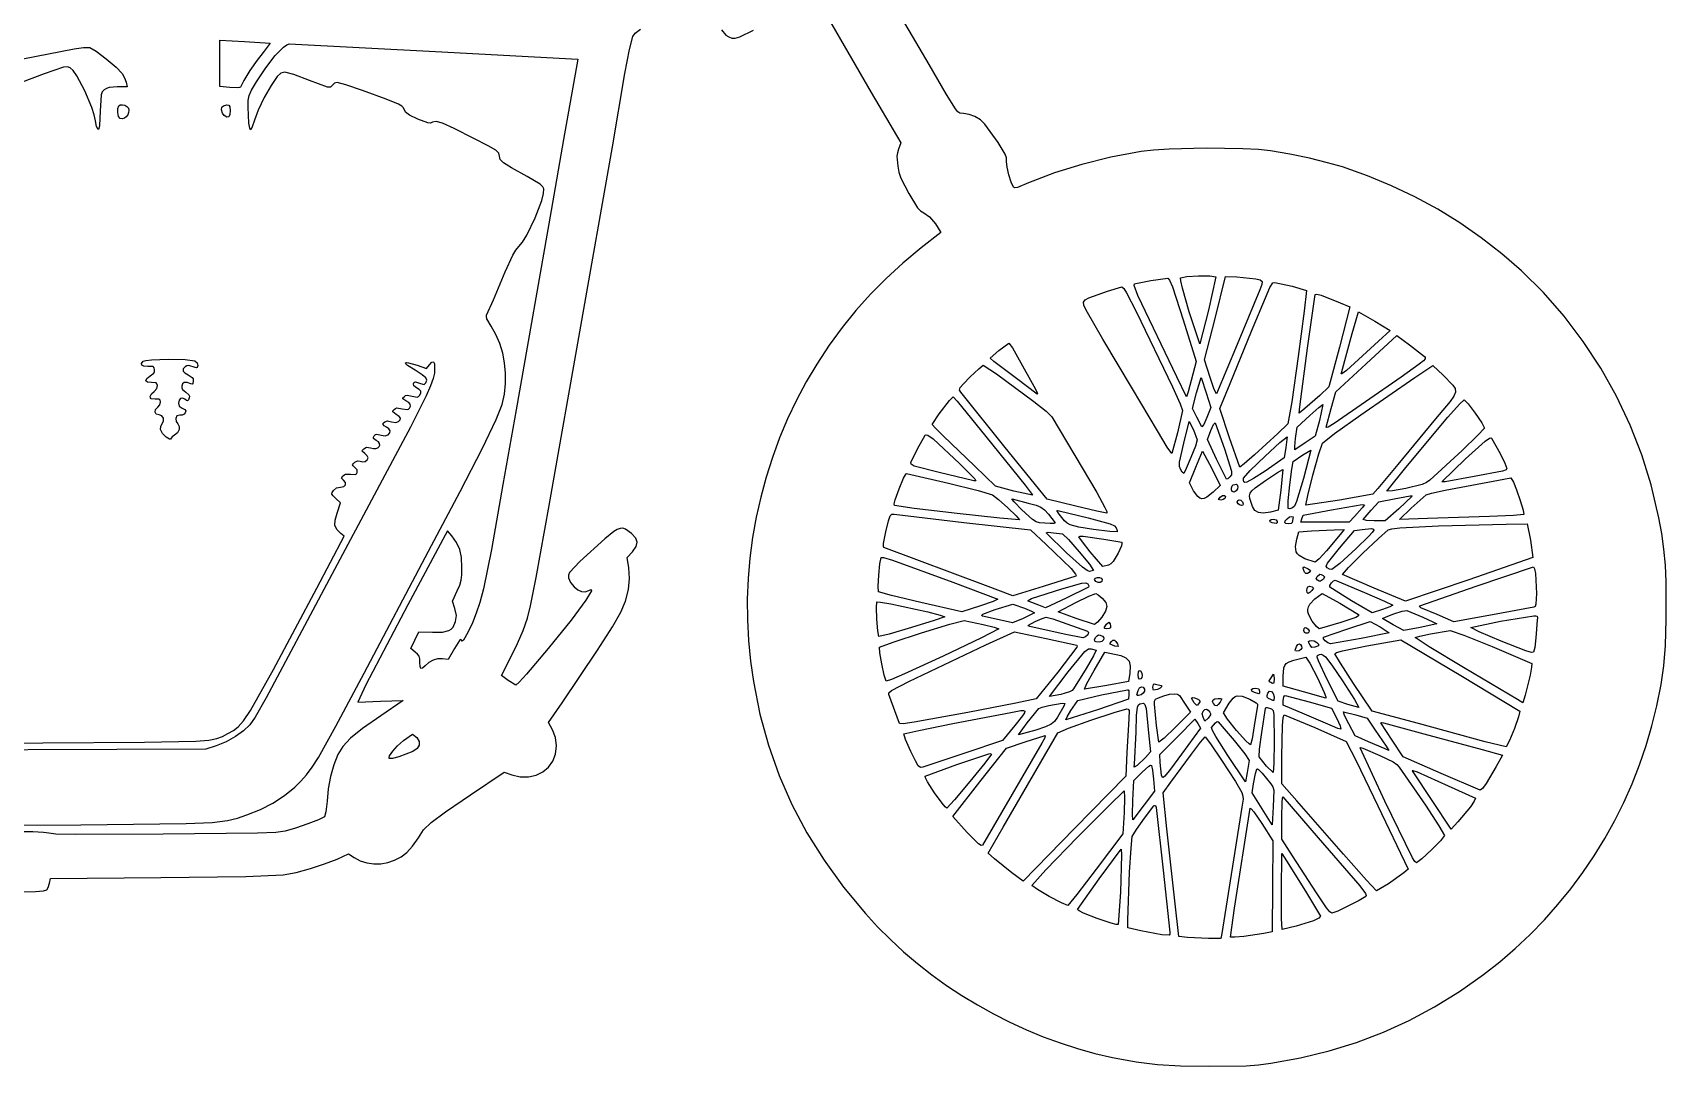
# Model space of a CAD drawing. Extents: x 37 to 816, y 124 to 562.
# Drawn here: x 426.3 to 815.5, y 125.8 to 372 of the extents above; entities that cross this region are included whole.
import ezdxf

# ---------------------------------------------------------------- set-up
doc = ezdxf.new("R2010")
doc.units = 0

msp = doc.modelspace()

# ---------------------------------------------------------------- linework, layer by layer
at = {"layer": 'Layer 1', "color": 7}
for points in [[(615.844555, 375.461625), (626.110394, 357.822725), (633.201232, 345.757718), (632.60151, 344.27605), (632.335824, 343.444266), (632.222273, 342.622403), (632.425121, 340.254381), (632.704036, 338.787596), (633.148315, 337.410108), (635.035678, 333.69271), (637.112658, 330.345729), (637.848531, 329.599934), (638.634013, 329.141874), (640.014257, 328.167325), (641.42096, 326.531317), (642.726238, 324.414649), (638.006454, 320.77952), (633.662048, 317.148524), (629.651679, 313.479495), (625.934005, 309.730265), (622.467686, 305.858664), (619.21138, 301.822525), (616.123745, 297.579681), (613.163442, 293.087962), (610.637419, 288.848442), (608.312675, 284.497405), (606.191227, 280.044874), (604.27509, 275.500877), (602.566278, 270.875437), (601.066808, 266.17858), (599.778695, 261.420332), (598.703954, 256.610717), (597.8446, 251.759761), (597.202649, 246.877489), (596.780116, 241.973927), (596.579017, 237.059099), (596.601367, 232.143031), (596.849182, 227.235748), (597.324476, 222.347275), (598.029266, 217.487637), (599.597819, 209.728175), (601.641382, 202.276291), (604.175251, 195.098912), (607.214723, 188.162966), (610.775093, 181.435379), (614.871659, 174.883079), (619.519716, 168.472992), (624.73456, 162.172047), (627.627047, 159.030927), (630.663298, 156.000499), (633.834941, 153.085619), (637.133604, 150.291145), (640.550917, 147.621935), (644.078508, 145.082846), (647.708004, 142.678737), (651.431035, 140.414463), (655.239229, 138.294884), (659.124214, 136.324857), (663.077619, 134.509239), (667.091071, 132.852888), (671.1562, 131.360661), (675.264634, 130.037416), (679.408002, 128.888011), (683.577931, 127.917303), (689.211354, 126.857315), (694.302382, 126.210739), (699.790285, 125.888278), (706.614334, 125.800635), (715.438194, 125.950565), (718.396568, 126.187588), (721.325177, 126.576746), (728.375224, 127.844956), (735.173918, 129.486062), (741.744408, 131.509162), (748.109846, 133.923348), (754.293383, 136.737717), (760.31817, 139.961364), (766.207358, 143.603384), (771.984097, 147.672871), (775.83309, 150.692576), (779.532375, 153.873564), (783.077768, 157.209271), (786.465083, 160.693135), (789.690134, 164.318592), (792.748735, 168.07908), (795.6367, 171.968035), (798.349843, 175.978896), (800.883979, 180.105098), (803.234923, 184.340079), (805.398487, 188.677276), (807.370487, 193.110126), (809.146736, 197.632066), (810.723049, 202.236534), (812.09524, 206.916966), (813.259123, 211.6668), (814.301472, 216.745701), (814.956868, 221.235903), (815.327836, 226.083293), (815.516903, 232.233757), (815.489893, 241.208099), (815.281878, 245.210958), (814.930409, 249.02158), (814.425151, 252.737945), (813.755769, 256.45803), (811.883289, 264.301278), (809.64687, 271.487958), (806.877149, 278.561777), (803.60968, 285.46279), (799.880018, 292.131052), (795.723714, 298.506619), (791.176323, 304.529545), (786.273398, 310.139887), (781.050492, 315.277699), (776.308039, 319.380396), (771.394848, 323.19536), (766.312158, 326.722589), (761.061209, 329.962083), (755.643241, 332.913843), (750.059496, 335.577868), (744.311213, 337.954158), (738.399632, 340.042714), (734.832715, 341.064668), (730.475356, 342.106466), (725.793882, 343.068888), (721.254621, 343.852717), (718.335176, 344.172215), (714.620741, 344.391254), (705.860271, 344.536224), (697.079957, 344.304162), (693.340717, 344.051912), (690.386546, 343.711605), (683.176646, 342.364434), (676.284245, 340.660076), (669.749033, 338.611758), (663.610696, 336.232712), (660.920764, 335.192017), (660.276944, 335.081774), (659.977082, 335.209656), (659.430828, 336.461466), (658.88788, 338.212678), (658.483839, 339.996963), (658.354304, 341.347993), (658.29808, 342.197967), (658.010345, 343.094244), (656.343469, 345.898829), (653.203745, 350.237998), (652.106274, 351.254991), (650.800445, 352.050395), (649.408625, 352.574601), (648.053186, 352.778), (647.182265, 352.835878), (646.750939, 353.159372), (646.165824, 353.90248), (644.06459, 357.317261), (639.939292, 364.419674), (630.167341, 381.106073)], [(419.276653, 167.287328), (427.011311, 167.459307), (428.950487, 167.609789), (429.718882, 167.816495), (430.06284, 168.438266), (430.353882, 169.403996), (430.600827, 170.568163), (456.84751, 170.77983), (477.114606, 171.057642), (486.057528, 171.41483), (489.125043, 172.004631), (492.526595, 172.905317), (495.895074, 174.004441), (498.86337, 175.189555), (501.57976, 176.459556), (502.920317, 175.542333), (504.399091, 174.766221), (505.979564, 174.261308), (507.624529, 174.024285), (509.296779, 174.051846), (510.959108, 174.340683), (512.574307, 174.887489), (514.105171, 175.688956), (515.514491, 176.741778), (516.859458, 178.254314), (518.230882, 180.269558), (519.451825, 182.115579), (521.278002, 183.898762), (524.685066, 186.416163), (530.648668, 190.464842), (538.656728, 195.862346), (540.455896, 195.262623), (542.513997, 194.797121), (544.472053, 194.779758), (546.27632, 195.175807), (547.873053, 195.95054), (549.208511, 197.069232), (550.228949, 198.497156), (550.880624, 200.199586), (551.109792, 202.141794), (550.911354, 204.139399), (550.157291, 205.951796), (549.20479, 207.715686), (552.520904, 212.407634), (560.92143, 224.918024), (564.47181, 230.500184), (566.490912, 233.96237), (567.592241, 236.618126), (568.29008, 239.359873), (568.564586, 242.048703), (568.395914, 244.54571), (567.97258, 247.015156), (569.207303, 248.39099), (570.112399, 249.604767), (570.389109, 250.63995), (570.030819, 251.635445), (569.030914, 252.730159), (567.606022, 253.776918), (566.965302, 253.980936), (566.310114, 253.960472), (565.59374, 253.706844), (564.769466, 253.21137), (562.610354, 251.460158), (556.718962, 246.027377), (554.262745, 243.438869), (553.955718, 242.768039), (554.002571, 242.146819), (554.50528, 241.084075), (555.378405, 239.994873), (556.221214, 239.272781), (557.06733, 238.901262), (557.93329, 238.873701), (558.83563, 239.183484), (559.360387, 239.384678), (559.435352, 239.099699), (558.130074, 236.819871), (554.590167, 232.068944), (549.125415, 225.29726), (543.991393, 219.233337), (542.253272, 217.319447), (541.443674, 216.605692), (539.644507, 217.734582), (538.057006, 218.934027), (540.06784, 222.990974), (541.821257, 226.504973), (543.167877, 229.61879), (544.190382, 232.540785), (544.971454, 235.479315), (546.312562, 242.258165), (549.403228, 259.388844), (564.4448, 344.840495), (567.443413, 362.303006), (568.523796, 368.022419), (569.313136, 371.122456), (569.890259, 371.91345), (571.17845, 372.873117)], [(482.917804, 369.534955), (481.22447, 367.347731), (479.795719, 365.477457), (478.102384, 362.995333), (476.620717, 360.625657), (475.826966, 359.092726), (475.62908, 358.941693), (475.143459, 358.86342), (473.322243, 358.951615), (470.95863, 359.19856), (470.95863, 364.737174), (470.95863, 370.240511), (476.850023, 369.958289), (482.917804, 369.534955), (482.917804, 369.534955)], [(590.466587, 372.713816), (591.502873, 371.475234), (592.179076, 371.012144), (592.877604, 370.760307), (593.70677, 370.758998), (594.774889, 371.047491), (598.061236, 372.650977)], [(387.350244, 183.197615), (437.790883, 183.355814), (462.924111, 183.642998), (469.134106, 183.920741), (472.777642, 184.333671), (475.108181, 184.916099), (477.37919, 185.702339), (480.613172, 186.971789), (483.592492, 188.502515), (486.313844, 190.291209), (488.773919, 192.334566), (490.232849, 193.753395), (491.561968, 195.23837), (492.912584, 197.037537), (494.436006, 199.398945), (498.606503, 206.800668), (505.283929, 219.427916), (520.66505, 248.532101), (528.157173, 262.71543), (533.479711, 273.072221), (536.778185, 279.890207), (538.198117, 283.457123), (538.709507, 285.94469), (538.975331, 288.441766), (538.998068, 290.921478), (538.7802, 293.356956), (538.324207, 295.721326), (537.63257, 297.987718), (536.707768, 300.12926), (535.552282, 302.119079), (534.573323, 303.86533), (534.431109, 304.401112), (534.493948, 304.764914), (536.147595, 308.389708), (538.938951, 315.030754), (540.733709, 319.052423), (541.454147, 320.219898), (542.184508, 321.063258), (543.071552, 322.163829), (544.068563, 323.789019), (546.091525, 327.92038), (547.651465, 332.071585), (548.0697, 333.72158), (548.146456, 334.856878), (547.910536, 335.354074), (547.238053, 335.950489), (544.160065, 337.784935), (540.425579, 339.844828), (538.493568, 341.034902), (537.745569, 341.808258), (537.563116, 342.617994), (537.38342, 343.338984), (536.654713, 344.046744), (534.854443, 345.098464), (531.460057, 346.85133), (526.752124, 349.228171), (523.985573, 350.493762), (522.495637, 350.899457), (521.617551, 350.69661), (521.110984, 350.504236), (520.475432, 350.53345), (518.089771, 351.402166), (516.096575, 352.381125), (515.161713, 353.0955), (514.723497, 354.113595), (514.273085, 354.542235), (513.508067, 354.996092), (510.553, 356.215932), (504.895874, 358.246059), (500.913892, 359.613074), (498.86337, 360.186338), (498.22396, 359.974671), (497.663925, 359.445504), (497.291854, 359.072882), (496.592361, 359.083907), (492.266421, 360.680227), (488.549023, 362.07811), (486.445584, 362.655784), (485.497493, 362.3912), (484.575861, 361.59745), (483.132227, 359.490704), (481.493463, 356.570363), (480.046522, 353.570648), (479.178357, 351.225777), (478.66242, 349.585359), (478.33169, 348.897442), (478.078131, 349.324083), (477.864259, 350.484943), (477.661412, 354.294945), (477.697241, 355.907251), (477.921586, 357.086301), (478.509733, 358.3778), (479.636969, 360.327449), (481.857817, 363.703094), (484.121659, 366.589259), (486.101074, 368.602298), (486.881802, 369.161506), (487.46864, 369.358566), (522.287829, 367.559398), (522.287829, 367.559398)], [(417.847902, 364.653389), (436.245275, 368.194399), (438.494235, 368.529538), (439.949444, 368.547177), (441.464184, 367.631056), (443.838821, 365.821967), (446.200229, 363.814439), (447.675282, 362.303006), (448.239727, 361.288769), (448.592505, 360.221616), (448.839449, 359.128004), (446.511115, 359.128004), (444.535558, 358.978073), (443.90166, 358.770816), (443.406668, 358.457726), (442.930418, 357.975412), (442.665834, 357.218593), (442.454168, 353.307167), (442.25573, 349.924908), (442.111863, 349.184625), (441.925001, 349.003275), (441.554584, 349.655915), (441.29, 351.049388), (440.994686, 352.458777), (440.422387, 354.228248), (438.741179, 358.22401), (436.835076, 361.789824), (435.981656, 363.02186), (435.292774, 363.67884), (434.66053, 363.898775), (433.727322, 363.797903), (429.119159, 362.197173), (423.862767, 360.256894)], [(522.287829, 367.559398), (556.225073, 365.689675), (552.838404, 346.604385), (549.839791, 329.671041), (541.51423, 282.2224), (538.374506, 264.407111), (535.643784, 248.923464), (533.726656, 239.518623), (532.889221, 236.328876), (532.034424, 233.738576), (531.088675, 231.440972), (529.978389, 229.129311), (528.946514, 227.325733), (528.668701, 227.110208), (528.496722, 227.294865), (528.316474, 227.477869), (528.007242, 227.250768), (526.803387, 225.354586), (525.32172, 222.744029), (523.945886, 222.88514), (522.815342, 222.854272), (521.727794, 222.558821), (520.726235, 222.012015), (519.853661, 221.227084), (519.238504, 220.64941), (518.848243, 220.574444), (518.643191, 221.028646), (518.58366, 222.038473), (518.541768, 222.880179), (518.380813, 223.480453), (518.047878, 223.968279), (517.490048, 224.472641), (516.431714, 225.319309), (517.384215, 227.294865), (518.336715, 229.270422), (521.582273, 229.199867), (523.960217, 229.264359), (525.524567, 229.636429), (526.069857, 229.971913), (526.493604, 230.425219), (527.08561, 231.739868), (527.319325, 233.203897), (526.944499, 234.879592), (526.344776, 236.643482), (527.473666, 239.042373), (528.081656, 240.444665), (528.421756, 241.608833), (528.570033, 242.892063), (528.602555, 244.651543), (528.480185, 246.996414), (528.073388, 248.911337), (527.322633, 250.574906), (526.168387, 252.165714), (525.180609, 253.329882), (524.580886, 252.342103), (515.6997, 235.699801), (505.707263, 216.676248), (503.83754, 212.584023), (509.235043, 212.760412), (514.597269, 212.936801), (509.270321, 209.26791), (504.958161, 206.311189), (502.051601, 204.002698), (500.19676, 202.024936), (499.039759, 200.060404), (498.091668, 197.585446), (497.328785, 194.839289), (496.77757, 191.934383), (496.464479, 188.983175), (496.199896, 186.460812), (495.829479, 185.20845), (494.43325, 184.515572), (491.882775, 183.528345), (488.968498, 182.534503), (486.480862, 181.821781), (484.245683, 181.502627), (479.870684, 181.305843), (457.411955, 181.080947), (436.47899, 181.03244), (431.85815, 181.135518), (430.177493, 181.327892), (428.955173, 181.514065), (426.38513, 181.626651), (419.020889, 181.654212)], [(448.804172, 354.471334), (449.146821, 354.050412), (449.269949, 353.538126), (449.205388, 352.988633), (448.98497, 352.45609), (448.640529, 351.994654), (448.203898, 351.658481), (447.706908, 351.501729), (447.181393, 351.578555), (446.824205, 352.077956), (446.625767, 353.007306), (446.625767, 353.989572), (446.863893, 354.647723), (447.231553, 354.848366), (447.741428, 354.877029), (448.297604, 354.746942), (448.804172, 354.471334), (448.804172, 354.471334)], [(473.428076, 353.518834), (473.336023, 352.507353), (473.062069, 351.962201), (472.609521, 351.886684), (471.981686, 352.284111), (471.536855, 352.901472), (471.333457, 353.624667), (471.401256, 354.268487), (471.770019, 354.647723), (472.564872, 354.888053), (473.075298, 354.797654), (473.347599, 354.350067), (473.428076, 353.518834), (473.428076, 353.518834)], [(689.257656, 305.611581), (697.883079, 287.637542), (699.715319, 283.585005), (700.26433, 282.046011), (699.069295, 276.701424), (697.689051, 271.780171), (696.626307, 273.288297), (694.267104, 277.177675), (688.340434, 287.161292), (681.298103, 298.992584), (677.298482, 305.929082), (676.788057, 307.091595), (676.707579, 307.87377), (677.090123, 308.424435), (677.96876, 308.892417), (682.391715, 310.484328), (685.83571, 311.467696), (686.246365, 311.128147), (686.95137, 310.047765), (689.257656, 305.611581), (689.257656, 305.611581)], [(700.405441, 303.671302), (703.509888, 293.687685), (702.733776, 290.689072), (701.604886, 286.491014), (701.216831, 285.256291), (698.923774, 290.018794), (689.641302, 309.434813), (688.768728, 311.841972), (688.850653, 312.182554), (689.116545, 312.314363), (692.745749, 313.01551), (696.771828, 313.584364), (697.170908, 313.111972), (697.847801, 311.472106), (700.405441, 303.671302), (700.405441, 303.671302)], [(708.237113, 313.866587), (706.446764, 305.902623), (704.391833, 297.885743), (701.887109, 305.576304), (700.290788, 311.150196), (699.872967, 312.918496), (699.805719, 313.65492), (701.266991, 313.960844), (704.034645, 314.117941), (706.795684, 314.096444), (708.237113, 313.866587), (708.237113, 313.866587)], [(717.762119, 313.372697), (718.778009, 313.168196), (719.221738, 312.795023), (719.156143, 312.058048), (718.644064, 310.76214), (713.317116, 297.744632), (708.378224, 285.997125), (707.840238, 287.042229), (706.826001, 289.91296), (705.520722, 294.111019), (708.025446, 303.953525), (710.494892, 313.937142), (713.189234, 313.840128), (717.762119, 313.372697), (717.762119, 313.372697)], [(726.369902, 311.679363), (729.791849, 310.656307), (729.281423, 305.67001), (727.85157, 294.922408), (726.289425, 284.095431), (725.382124, 278.871009), (722.983233, 276.542674), (717.409341, 271.497949), (714.970763, 269.323954), (713.881561, 268.499336), (711.48267, 275.554896), (709.154336, 282.504622), (711.623782, 288.431293), (716.703785, 300.919634), (721.060593, 311.357453), (721.7441, 312.473665), (722.242399, 312.561308), (726.369902, 311.679363), (726.369902, 311.679363)], [(737.835187, 307.692972), (740.092966, 306.705193), (737.658798, 297.144909), (735.118796, 287.690459), (732.966851, 285.644347), (729.403793, 282.504622), (728.027959, 281.375733), (728.239625, 282.927956), (730.074071, 296.862687), (731.837961, 309.633251), (732.249168, 309.766645), (733.328448, 309.509778), (737.835187, 307.692972), (737.835187, 307.692972)], [(746.090192, 303.318524), (749.723806, 301.096023), (746.972137, 298.520744), (739.356542, 291.566607), (738.235921, 290.756872), (738.088402, 290.794561), (738.117409, 291.04185), (740.653001, 300.403696), (742.209634, 305.505748), (746.090192, 303.318524), (746.090192, 303.318524)], [(754.30992, 297.674076), (757.872977, 294.88713), (758.095875, 294.654793), (758.075274, 294.351349), (757.650355, 293.852774), (756.660303, 293.035046), (752.341529, 289.946033), (743.832413, 284.092123), (736.353519, 278.906287), (734.995324, 278.072849), (734.61719, 277.958747), (734.483796, 278.05962), (735.647963, 282.504622), (736.776853, 286.491014), (744.008802, 293.158518), (751.346584, 299.8613), (754.30992, 297.674076), (754.30992, 297.674076)], [(661.352917, 294.111019), (664.880697, 287.866848), (665.639169, 286.358722), (665.753822, 285.991612), (665.656808, 285.961847), (660.753194, 289.630738), (655.355691, 293.722963), (654.40319, 294.534352), (656.519858, 296.298242), (658.918748, 298.09741), (659.738957, 296.924423), (661.352917, 294.111019), (661.352917, 294.111019)], [(389.537468, 202.706239), (428.801659, 202.882628), (452.984591, 203.001139), (465.208349, 203.248635), (468.323819, 203.494133), (470.235435, 203.859933), (471.538509, 204.375389), (472.828353, 205.069851), (474.169117, 205.79153), (475.332526, 206.643021), (476.594327, 208.074941), (478.230267, 210.53791), (483.72754, 220.35947), (494.030311, 239.712651), (500.591982, 252.059881), (499.745315, 252.765437), (498.798878, 253.71904), (498.365071, 254.679258), (498.4009, 255.89083), (498.86337, 257.598496), (499.674759, 260.067942), (498.54587, 261.090998), (497.902601, 261.701193), (497.633057, 262.109644), (497.687627, 262.485022), (498.016703, 262.995999), (498.744307, 263.62218), (499.710037, 263.772111), (500.474573, 263.902749), (500.878614, 264.314507), (500.865936, 264.8784), (500.380315, 265.465445), (499.948162, 265.937286), (500.203926, 266.488501), (500.869795, 266.876557), (502.038372, 266.841279), (503.180491, 266.783953), (503.472084, 266.935537), (503.661151, 267.229335), (503.634692, 267.859926), (503.131984, 268.464058), (502.714162, 268.825655), (502.567539, 269.081419), (502.685499, 269.337184), (503.061428, 269.698781), (503.714067, 270.073608), (504.366707, 269.945726), (504.97139, 269.789732), (505.579381, 269.914858), (506.048465, 270.258265), (506.23643, 270.757115), (506.007124, 271.268643), (505.460318, 271.780171), (504.878235, 272.344616), (504.954302, 272.583844), (505.248652, 272.909061), (505.91011, 273.292707), (506.836153, 273.120728), (507.521727, 272.967972), (508.107256, 272.990089), (508.568761, 273.153594), (508.882265, 273.424999), (509.02379, 273.770818), (508.969357, 274.157564), (508.694989, 274.551752), (508.176709, 274.919895), (507.510841, 275.396146), (507.516904, 275.644193), (507.718098, 275.978229), (507.996461, 276.284154), (508.304591, 276.414792), (509.340876, 276.189896), (510.355113, 275.982639), (510.998933, 276.225174), (511.41014, 276.715205), (511.484003, 277.208543), (511.227136, 277.668808), (510.646155, 278.05962), (510.069583, 278.377671), (509.817127, 278.672571), (509.88217, 278.987315), (510.258099, 279.364898), (510.853412, 279.576565), (511.8456, 279.364898), (512.828969, 279.157641), (513.468379, 279.400176), (513.881791, 279.833431), (513.944629, 280.220385), (513.637051, 280.620567), (512.939212, 281.09351), (512.1631, 281.732921), (512.185149, 281.981519), (512.445323, 282.292956), (512.763374, 282.538247), (513.13765, 282.641324), (514.385602, 282.434067), (515.593866, 282.240039), (515.90365, 282.334848), (516.114214, 282.575178), (516.349032, 283.078438), (516.299422, 283.50563), (515.945542, 283.899749), (515.267547, 284.30379), (514.513484, 284.78886), (514.558132, 285.018166), (514.844213, 285.326846), (515.171084, 285.591981), (515.527721, 285.701673), (516.713937, 285.467958), (517.904562, 285.225423), (518.231984, 285.343934), (518.513104, 285.644347), (518.794224, 286.188396), (518.777688, 286.636535), (518.443651, 287.038371), (517.772271, 287.443514), (517.154909, 287.906536), (517.066715, 288.396015), (517.251923, 288.759817), (517.542965, 288.898724), (518.760049, 288.501848), (519.580258, 288.263723), (520.03005, 288.607682), (520.282507, 289.239926), (520.038869, 289.829176), (519.147002, 290.557331), (517.45477, 291.606295), (515.666076, 292.761092), (515.252733, 293.129924), (515.157304, 293.356956), (515.377721, 293.44012), (515.911918, 293.377351), (517.913382, 292.80574), (520.171161, 292.029628), (520.876717, 292.946851), (521.441713, 293.534447), (521.824808, 293.599491), (522.042538, 293.135367), (522.11144, 292.135462), (522.037784, 290.961993), (521.747086, 289.620265), (521.134755, 287.885796), (520.096196, 285.534103), (516.322022, 278.081117), (509.587821, 265.465445), (496.358646, 240.594596), (481.969713, 213.58944), (479.357502, 208.953717), (478.084746, 207.115964), (476.609693, 205.704301), (474.671618, 204.342247), (472.429273, 203.132328), (470.041407, 202.177072), (467.607239, 201.365682), (382.76413, 201.048182)], [(464.996682, 293.864074), (465.5038, 293.358058), (465.693418, 292.752823), (465.552307, 292.306339), (465.353594, 292.223243), (465.067237, 292.276573), (463.537063, 292.735184), (463.058056, 292.68337), (462.668347, 292.452962), (462.237848, 291.932063), (462.214145, 291.434316), (462.593933, 290.969641), (463.373903, 290.547961), (464.361681, 289.92619), (464.554607, 289.550812), (464.608626, 289.066293), (464.493973, 288.373966), (464.31097, 288.307269), (464.008903, 288.396015), (463.121997, 288.680442), (462.469909, 288.687057), (462.049332, 288.415859), (461.856958, 287.866848), (461.866879, 287.417056), (462.015708, 287.046639), (462.809458, 286.38518), (463.57675, 285.785458), (463.692506, 285.462445), (463.656125, 285.079902), (463.480839, 284.588217), (463.25925, 284.374346), (462.971516, 284.425058), (462.597791, 284.727124), (462.092878, 284.990605), (461.601194, 284.877054), (461.228572, 284.459233), (461.080846, 283.809901), (461.283693, 283.047019), (461.962791, 282.575178), (462.588972, 282.262088), (462.844736, 281.975455), (462.712995, 281.497), (462.399354, 281.137608), (461.946806, 280.923736), (461.398346, 280.881844), (460.6972, 280.789239), (460.445846, 280.14101), (460.516401, 279.382537), (460.904457, 278.835731), (461.269913, 278.248135), (461.235186, 277.468716), (460.849887, 276.702527), (460.163623, 276.154618), (459.56831, 275.788611), (459.316956, 275.449062), (459.216566, 275.205632), (458.950398, 275.188337), (458.13074, 275.665139), (457.278009, 276.54543), (456.812232, 277.495175), (456.85192, 278.187502), (457.129732, 278.800453), (457.501803, 279.52916), (457.48692, 280.238024), (457.134693, 280.774908), (456.494732, 280.987677), (455.80461, 281.17509), (455.498134, 281.640316), (455.601763, 282.237834), (456.141954, 282.822123), (456.657892, 283.404206), (456.776954, 284.092123), (456.682697, 284.479628), (456.472683, 284.705075), (455.506954, 284.762402), (454.59855, 284.837367), (454.425469, 285.035253), (454.378064, 285.362124), (454.651467, 285.992715), (455.295287, 286.596847), (455.934697, 287.258306), (456.071398, 287.972681), (455.959502, 288.37562), (455.73185, 288.603272), (454.625009, 288.678237), (453.668649, 288.757612), (453.297681, 289.101571), (453.528641, 289.630738), (454.378064, 290.265738), (455.202683, 290.927197), (455.355369, 291.297614), (455.365842, 291.747406), (455.261663, 292.225861), (455.035113, 292.47942), (453.778341, 292.523518), (452.828597, 292.568166), (452.318722, 292.80133), (452.265255, 293.213088), (452.68473, 293.793518), (453.323726, 293.970183), (454.687847, 294.102199), (458.655497, 294.225671), (462.715752, 294.150706), (464.996682, 293.864074), (464.996682, 293.864074)], [(655.920135, 290.759628), (664.810141, 284.202367), (667.75694, 281.844817), (669.14931, 280.529066), (679.873762, 262.466832), (681.791992, 258.934642), (682.200443, 257.967259), (682.202096, 257.598496), (679.856123, 258.039468), (674.864314, 259.221274), (668.020421, 260.914609), (658.036803, 273.226561), (647.453463, 286.38518), (647.175651, 286.908284), (647.321172, 287.474382), (648.088464, 288.404283), (649.675965, 290.018794), (651.713258, 291.981121), (652.745133, 292.80574), (655.920135, 290.759628), (655.920135, 290.759628)], [(762.388536, 290.442127), (764.695924, 288.06253), (765.232395, 287.23798), (765.316593, 286.433687), (764.917926, 285.48222), (764.005802, 284.216147), (760.518812, 280.070454), (751.558251, 269.169614), (746.795748, 263.419333), (745.596303, 262.078776), (737.658798, 260.702942), (729.61546, 259.468219), (730.079583, 261.763481), (731.344072, 266.66489), (732.740852, 271.672133), (733.601851, 274.284895), (736.481401, 276.551494), (742.774079, 280.987677), (755.615198, 289.877683), (759.883812, 292.770462), (762.388536, 290.442127), (762.388536, 290.442127)], [(705.908778, 286.244069), (707.00239, 282.751567), (706.085167, 280.352677), (705.339923, 278.725488), (704.885722, 278.130175), (703.650999, 280.423232), (702.627943, 282.5399), (703.615721, 286.279347), (704.709333, 289.877683), (705.908778, 286.244069), (705.908778, 286.244069)], [(653.415412, 275.872396), (662.764029, 264.235132), (664.22034, 262.333989), (664.492641, 261.831832), (660.047638, 262.854888), (655.743746, 264.019055), (650.769577, 268.781558), (643.220127, 275.978229), (641.403321, 277.786217), (640.644848, 278.69462), (642.272037, 281.208163), (644.772351, 284.409624), (645.654296, 285.326846), (646.606796, 284.233235), (653.415412, 275.872396), (653.415412, 275.872396)], [(770.008541, 281.375733), (771.582812, 279.069447), (772.231042, 277.847953), (770.643541, 276.130916), (766.912914, 272.498956), (759.213534, 265.430167), (758.414271, 264.888873), (757.34381, 264.433569), (753.463252, 263.489888), (750.279431, 262.885756), (748.947694, 262.784332), (753.463252, 268.464058), (763.460099, 280.440871), (766.257518, 283.575083), (767.397983, 284.586013), (768.319616, 283.589415), (770.008541, 281.375733), (770.008541, 281.375733)], [(732.861017, 279.647121), (731.873239, 275.942952), (729.509626, 274.320173), (727.004902, 272.697394), (727.004902, 273.482325), (727.216569, 275.378507), (727.604625, 278.094897), (730.603238, 280.846566), (732.737545, 282.751567), (733.707684, 283.492401), (732.861017, 279.647121), (732.861017, 279.647121)], [(702.874887, 277.424619), (703.79211, 275.061007), (703.319718, 273.526974), (702.261935, 270.805622), (701.157851, 268.209948), (700.546552, 267.052946), (700.211413, 267.335168), (699.770441, 268.040724), (699.534521, 268.712656), (699.549955, 269.685552), (700.546552, 274.214339), (701.887109, 279.400176), (702.874887, 277.424619), (702.874887, 277.424619)], [(710.283225, 272.873783), (711.923643, 267.555655), (711.930257, 266.692451), (711.553226, 266.206279), (711.028469, 265.756487), (710.741837, 265.677112), (708.378224, 270.474893), (706.191, 275.096284), (707.00239, 277.24823), (707.663849, 278.672571), (708.060724, 279.117954), (710.283225, 272.873783), (710.283225, 272.873783)], [(647.171241, 269.416559), (650.818084, 265.752077), (651.055658, 265.254329), (650.522632, 265.289056), (642.302905, 267.229335), (636.367415, 268.777148), (635.595713, 269.20875), (635.564845, 269.663503), (637.156756, 272.91788), (638.986791, 276.119341), (639.201008, 276.242262), (639.556197, 276.163438), (640.869744, 275.255034), (647.171241, 269.416559), (647.171241, 269.416559)], [(724.888234, 273.226561), (724.500179, 270.721837), (719.914065, 267.617391), (717.170113, 265.804994), (715.557256, 264.971556), (715.102641, 264.897142), (714.843983, 265.037702), (714.752344, 265.383314), (714.798784, 265.924056), (716.414397, 267.739761), (719.918474, 271.16281), (723.455625, 274.427109), (725.170457, 275.766563), (724.888234, 273.226561), (724.888234, 273.226561)], [(729.086293, 265.853501), (727.450285, 260.345754), (726.948127, 259.270333), (726.475735, 258.833219), (725.827506, 258.6436), (725.417401, 258.692107), (725.441655, 260.53427), (725.796638, 264.301278), (726.270683, 268.068285), (726.652124, 269.910448), (728.909904, 271.462671), (730.850183, 272.591561), (729.086293, 265.853501), (729.086293, 265.853501)], [(775.899933, 271.815449), (777.042052, 269.478295), (777.522712, 268.252391), (777.381601, 267.924969), (776.499656, 267.617391), (769.761596, 266.34739), (762.811869, 265.077389), (762.00048, 265.077389), (767.715484, 270.545448), (772.372153, 274.717048), (773.400722, 275.427014), (773.685562, 275.513279), (773.853821, 275.449062), (775.899933, 271.815449), (775.899933, 271.815449)], [(707.214057, 268.252391), (709.224891, 264.160166), (707.602112, 262.607943), (706.060362, 261.372669), (705.432321, 261.080594), (704.872493, 261.007213), (704.36062, 261.153767), (703.876446, 261.521497), (702.910165, 262.925443), (701.922387, 264.830445), (703.404054, 268.569891), (705.062111, 272.344616), (707.214057, 268.252391), (707.214057, 268.252391)], [(644.525406, 264.724611), (651.585376, 262.951902), (654.967635, 261.972943), (656.423395, 260.857834), (658.649755, 258.872906), (660.657834, 256.94751), (661.45875, 256.010995), (656.730974, 256.411177), (646.54947, 257.519121), (636.361351, 258.719668), (631.613731, 259.397663), (631.606428, 259.838016), (631.833115, 260.757512), (632.733801, 263.370826), (633.806467, 265.911378), (634.248128, 266.739924), (634.541789, 267.052946), (644.525406, 264.724611), (644.525406, 264.724611)], [(723.688789, 263.066555), (723.089067, 258.268774), (721.184065, 257.84544), (719.515536, 257.613378), (718.339793, 257.735197), (717.527852, 258.247276), (716.950729, 259.185997), (716.269978, 261.053515), (716.205968, 261.728479), (716.373055, 262.325721), (716.80638, 262.916348), (717.541081, 263.571468), (720.055176, 265.359612), (722.895039, 267.260203), (724.147401, 267.970169), (723.688789, 263.066555), (723.688789, 263.066555)], [(779.110213, 264.936278), (779.853252, 263.124432), (780.715353, 260.601518), (781.392246, 258.323344), (781.579659, 257.245718), (779.083755, 257.029641), (773.359932, 256.787106), (758.649089, 256.293217), (751.946307, 256.08155), (754.768531, 258.762663), (758.296311, 261.937665), (759.587809, 262.367613), (762.833918, 263.075374), (776.817156, 265.641834), (778.475213, 265.959334), (779.110213, 264.936278), (779.110213, 264.936278)], [(663.504862, 259.997386), (665.376239, 259.484204), (666.543163, 259.014017), (667.399201, 258.365237), (668.337921, 257.316273), (669.925422, 255.270161), (669.594693, 255.116923), (668.734796, 255.076133), (666.221253, 255.305439), (665.420888, 255.536398), (664.554377, 256.041863), (661.987917, 258.339329), (660.153471, 260.25756), (659.715806, 260.814839), (659.69486, 260.985164), (663.504862, 259.997386), (663.504862, 259.997386)], [(710.353781, 261.090998), (709.952496, 260.817595), (709.366002, 260.702942), (708.797148, 260.804366), (709.260169, 261.408498), (709.778312, 261.780569), (710.230308, 261.818602), (710.470639, 261.572209), (710.353781, 261.090998), (710.353781, 261.090998)], [(713.422949, 263.877944), (713.357906, 263.333894), (713.008435, 262.859298), (712.539902, 262.602982), (712.117671, 262.713777), (711.923092, 263.106242), (711.910414, 263.604541), (712.0631, 264.063152), (712.364615, 264.336555), (713.105449, 264.504125), (713.28735, 264.30679), (713.422949, 263.877944), (713.422949, 263.877944)], [(714.657672, 259.468219), (714.314265, 259.380024), (713.868332, 259.529955), (713.481929, 259.825407), (713.317116, 260.173775), (713.45492, 260.607582), (713.784547, 260.786727), (714.18032, 260.694674), (714.516561, 260.314886), (714.69295, 259.77249), (714.657672, 259.468219), (714.657672, 259.468219)], [(754.94492, 261.620165), (751.769918, 258.621552), (748.559638, 255.76405), (745.949081, 255.76405), (744.083767, 255.839015), (743.303246, 256.046272), (745.172969, 258.304052), (747.007415, 260.314886), (750.711584, 261.020442), (754.481899, 261.69072), (754.903579, 261.714974), (754.94492, 261.620165), (754.94492, 261.620165)], [(648.194297, 255.375994), (664.069307, 253.612104), (667.773476, 250.119602), (673.735424, 244.360501), (674.80809, 243.055223), (674.939693, 242.72091), (674.829036, 242.570153), (667.06792, 240.135985), (659.835971, 237.913483), (653.309578, 240.312374), (629.144285, 249.378768), (629.007033, 249.670361), (629.025223, 250.362137), (629.567619, 253.118215), (630.203722, 255.713889), (630.608314, 256.976724), (630.986448, 257.359819), (631.543176, 257.316273), (648.194297, 255.375994), (648.194297, 255.375994)], [(677.827649, 256.434328), (683.066402, 255.014397), (684.078434, 254.549171), (684.495153, 254.070716), (684.70241, 253.475403), (684.671542, 253.118215), (682.964979, 253.202), (679.062372, 253.68266), (675.585855, 254.200802), (673.501709, 254.785091), (672.776103, 255.192991), (672.151782, 255.726567), (670.877923, 257.316273), (670.344346, 258.17617), (670.466165, 258.243969), (670.842645, 258.16294), (677.827649, 256.434328), (677.827649, 256.434328)], [(743.091579, 258.868496), (741.221856, 256.751828), (739.987133, 255.411272), (734.201574, 255.411272), (728.451292, 255.411272), (728.698237, 256.222661), (728.980459, 257.069329), (735.784665, 258.379017), (743.091579, 259.60933), (743.594288, 259.543184), (743.091579, 258.868496), (743.091579, 258.868496)], [(671.689312, 252.624326), (673.113653, 251.29314), (675.675703, 248.377761), (678.079004, 245.416079), (679.027094, 243.945987), (678.145149, 243.699042), (677.53771, 243.906851), (676.460634, 244.673592), (672.606535, 248.108767), (667.808754, 252.906548), (668.298233, 253.012382), (669.502088, 252.906548), (671.689312, 252.624326), (671.689312, 252.624326)], [(722.842122, 255.587661), (722.778732, 255.250317), (722.573129, 255.084952), (721.642677, 255.270161), (721.181309, 255.536398), (721.100281, 255.812557), (721.369825, 256.029185), (721.960177, 256.116828), (722.612816, 255.971307), (722.842122, 255.587661), (722.842122, 255.587661)], [(726.581569, 256.257939), (726.369902, 255.375994), (726.114138, 255.151098), (725.487957, 255.058494), (724.892644, 255.136767), (724.64129, 255.367175), (724.733894, 255.743104), (725.170457, 256.257939), (725.74317, 256.674658), (726.259659, 256.813565), (726.584325, 256.674658), (726.581569, 256.257939), (726.581569, 256.257939)], [(737.799909, 252.518492), (734.554352, 248.637934), (732.799281, 246.693246), (731.837961, 245.886266), (729.439071, 246.732933), (728.074261, 247.494713), (727.64073, 247.909916), (727.35768, 248.38217), (727.196725, 249.600357), (727.498792, 251.354325), (727.957403, 253.118215), (730.956016, 253.329882), (736.353519, 253.576826), (738.787688, 253.647382), (737.799909, 252.518492), (737.799909, 252.518492)], [(741.539356, 249.061268), (737.760222, 245.599634), (735.85963, 244.122376), (735.308415, 244.259077), (734.730741, 244.580987), (734.498679, 244.936521), (734.779248, 245.626092), (737.658798, 249.237657), (741.221856, 253.470993), (743.056301, 253.68266), (745.245179, 253.883302), (745.748232, 253.801722), (745.830018, 253.51509), (745.470281, 252.960567), (744.648763, 252.075315), (741.539356, 249.061268), (741.539356, 249.061268)], [(783.131882, 251.142658), (783.731605, 246.979878), (768.456317, 241.688208), (753.357419, 236.608205), (745.949081, 239.712651), (738.364354, 242.993486), (739.794759, 244.592563), (743.24592, 248.007344), (746.981508, 251.561031), (749.265194, 253.576826), (750.122334, 253.874483), (752.047731, 254.105993), (761.259646, 254.529327), (777.381601, 254.987938), (782.391048, 255.058494), (783.131882, 251.142658), (783.131882, 251.142658)], [(681.49654, 251.354325), (685.800432, 250.648769), (685.846183, 250.379776), (685.690189, 249.793282), (684.918487, 248.038212), (683.74991, 246.080294), (683.216884, 245.527976), (682.660708, 245.18071), (681.249596, 244.86321), (678.264212, 248.342483), (676.402757, 250.722081), (675.56987, 251.954048), (675.852092, 252.086339), (676.557648, 252.059881), (681.49654, 251.354325), (681.49654, 251.354325)], [(645.58374, 241.123763), (656.272913, 237.066816), (655.157253, 236.497961), (652.110133, 235.479315), (647.700408, 234.103481), (637.89318, 236.325982), (630.903765, 237.992858), (627.803729, 238.865984), (627.725456, 240.169058), (627.891923, 242.808278), (628.190682, 245.513644), (628.509285, 247.015156), (629.02412, 247.032243), (631.172759, 246.358107), (645.58374, 241.123763), (645.58374, 241.123763)], [(681.143762, 241.758763), (681.079821, 241.334879), (680.685151, 241.092895), (680.131731, 241.069193), (679.591539, 241.300152), (679.26522, 241.741124), (679.520984, 242.076264), (679.997785, 242.264779), (680.477894, 242.261472), (680.885242, 242.086185), (681.143762, 241.758763), (681.143762, 241.758763)], [(730.179904, 244.334043), (730.770808, 243.89307), (730.462127, 243.452098), (730.013988, 243.19468), (729.628689, 243.218382), (729.31615, 243.526512), (729.086293, 244.122376), (729.009122, 244.587051), (729.13039, 244.770606), (730.179904, 244.334043), (730.179904, 244.334043)], [(733.742962, 242.746542), (734.069282, 242.371715), (733.813518, 241.864597), (733.160878, 241.344249), (732.831252, 241.388346), (732.402406, 241.617652), (732.076086, 241.992479), (732.33185, 242.499597), (732.98449, 243.019945), (733.314116, 242.975847), (733.742962, 242.746542), (733.742962, 242.746542)], [(743.585468, 238.654317), (748.37443, 236.625844), (750.358806, 235.655704), (749.640021, 235.276468), (747.88936, 234.632648), (745.419914, 233.856536), (740.481022, 236.714038), (735.330463, 239.924318), (735.385034, 240.371905), (735.740568, 240.965013), (736.20855, 241.452288), (736.600464, 241.582374), (743.585468, 238.654317), (743.585468, 238.654317)], [(784.366605, 243.205153), (784.578272, 238.44265), (784.463619, 235.87619), (784.280616, 235.376789), (783.978549, 235.161815), (774.136043, 233.362647), (764.928537, 231.70459), (760.906868, 233.397925), (757.061588, 235.038342), (756.690069, 235.32277), (756.814643, 235.514593), (770.242256, 240.219769), (783.907994, 244.792654), (784.137299, 244.342862), (784.366605, 243.205153), (784.366605, 243.205153)], [(677.862927, 239.924318), (672.571257, 237.313761), (667.632365, 235.020704), (666.044864, 235.655704), (663.751807, 236.502371), (663.503622, 236.634181), (663.466277, 236.78294), (664.298613, 237.238795), (671.512923, 239.536262), (676.266607, 240.863589), (677.218005, 240.95013), (677.686538, 240.735707), (677.97317, 240.290325), (677.862927, 239.924318), (677.862927, 239.924318)], [(681.108485, 237.349038), (681.968381, 236.273065), (682.272652, 235.302926), (681.903338, 234.209865), (681.037929, 232.802612), (680.040229, 231.587181), (679.274039, 231.06959), (674.890772, 232.493931), (670.666256, 234.103481), (674.868724, 236.312753), (677.953878, 237.769616), (679.626817, 238.44265), (680.195672, 238.147199), (681.108485, 237.349038), (681.108485, 237.349038)], [(731.132405, 240.030151), (731.498412, 239.7347), (731.097127, 239.148206), (730.585599, 238.667546), (730.179904, 238.477928), (729.975955, 238.670302), (729.897682, 239.117338), (729.951701, 239.623905), (730.144627, 239.994873), (730.479766, 240.21095), (731.132405, 240.030151), (731.132405, 240.030151)], [(737.729354, 236.149593), (742.174356, 233.397925), (742.182625, 233.115151), (741.579044, 232.749695), (737.94102, 231.492924), (732.825739, 230.011256), (732.155461, 230.544833), (731.167683, 231.845702), (730.324323, 233.38194), (730.146969, 234.044018), (730.135807, 234.663516), (730.293317, 235.261516), (730.621979, 235.859103), (731.802683, 237.137372), (733.496018, 238.477928), (737.729354, 236.149593), (737.729354, 236.149593)], [(639.586514, 234.032925), (642.53221, 233.30973), (643.678739, 232.904036), (641.065977, 231.966969), (635.714775, 230.302298), (630.403262, 228.756689), (627.909562, 228.17681), (627.684115, 229.565874), (627.481819, 232.330771), (627.378742, 235.08244), (627.450951, 236.431816), (628.354944, 236.389372), (630.740606, 235.959975), (639.586514, 234.032925), (639.586514, 234.032925)], [(662.622917, 234.91487), (664.294203, 234.253411), (664.98653, 233.856536), (662.340695, 232.51598), (659.730138, 231.422368), (656.625691, 232.127924), (652.6393, 233.045147), (652.368653, 233.213268), (652.696626, 233.490529), (655.637913, 234.59737), (659.871249, 235.867371), (662.622917, 234.91487), (662.622917, 234.91487)], [(757.520199, 232.83348), (759.91909, 231.726639), (760.836313, 231.175423), (756.849921, 230.328756), (753.004641, 229.587922), (750.464639, 230.963757), (747.88936, 232.480702), (748.739334, 232.917816), (750.641028, 233.596362), (752.622097, 234.202148), (753.710197, 234.420981), (757.520199, 232.83348), (757.520199, 232.83348)], [(652.745133, 231.06959), (655.413017, 230.42136), (656.519858, 230.011256), (652.369756, 227.842223), (643.215718, 223.506912), (634.002149, 219.310507), (630.918166, 217.984765), (629.673452, 217.558193), (629.222007, 218.950012), (628.628347, 221.654827), (628.160365, 224.339798), (628.085951, 225.672087), (631.332611, 226.867122), (638.078388, 229.041116), (644.863852, 231.109278), (648.229575, 231.986813), (652.745133, 231.06959), (652.745133, 231.06959)], [(672.712368, 231.245979), (677.615982, 229.482089), (677.819312, 229.332847), (677.886629, 229.114979), (677.690948, 228.582505), (677.184381, 228.102948), (676.522371, 227.894588), (672.03768, 228.745665), (663.928196, 230.575701), (663.525809, 230.713505), (663.54014, 230.91084), (665.162919, 231.775146), (666.798927, 232.498341), (667.773476, 232.798202), (669.409484, 232.366049), (672.712368, 231.245979), (672.712368, 231.245979)], [(683.084041, 230.293478), (682.772605, 230.09449), (682.259423, 230.024485), (681.779314, 230.080158), (681.567096, 230.258201), (682.166819, 231.140146), (682.735673, 231.647264), (683.013486, 231.175423), (683.141368, 230.655076), (683.084041, 230.293478), (683.084041, 230.293478)], [(730.215182, 229.905423), (730.409761, 229.533352), (730.369523, 229.230735), (730.111002, 229.027336), (729.650737, 228.952922), (729.328827, 229.160179), (729.192126, 229.658478), (729.272603, 230.133626), (729.491987, 230.337576), (729.817205, 230.263713), (730.215182, 229.905423), (730.215182, 229.905423)], [(747.360193, 230.469867), (749.512139, 229.058755), (742.791718, 227.691741), (735.54213, 226.483476), (734.910437, 226.681914), (734.272129, 227.144935), (733.845488, 227.674102), (733.848796, 228.070977), (739.422688, 229.9407), (744.99658, 231.739868), (747.360193, 230.469867), (747.360193, 230.469867)], [(774.03021, 225.813198), (783.449382, 221.756251), (783.415207, 220.884228), (783.070146, 218.986943), (781.897159, 214.206802), (781.332714, 212.372356), (780.027436, 213.148468), (767.186317, 220.839028), (759.037145, 225.760281), (755.650476, 227.929866), (756.758971, 228.273824), (759.306138, 228.82945), (764.046592, 229.6232), (767.318608, 228.511949), (774.03021, 225.813198), (774.03021, 225.813198)], [(784.754661, 232.057368), (784.401883, 227.85931), (784.154938, 225.605941), (783.907994, 224.437364), (783.390402, 224.398779), (782.016222, 224.790142), (776.182156, 227.047921), (770.961041, 229.283651), (768.914929, 230.328756), (776.018996, 231.819243), (783.943272, 233.15098), (784.457005, 233.138853), (784.719383, 233.00105), (784.796553, 232.664808), (784.754661, 232.057368), (784.754661, 232.057368)], [(667.773476, 227.718199), (675.075981, 226.130698), (675.172995, 225.993997), (675.111259, 225.672087), (670.525145, 219.714548), (665.409864, 213.360134), (660.532708, 212.3018), (649.146798, 210.079299), (636.336547, 207.773013), (633.693468, 207.425196), (632.813176, 207.50402), (630.273175, 214.347913), (630.303492, 214.803768), (630.912585, 215.34892), (635.070956, 217.487637), (653.43305, 226.227712), (660.259305, 229.3057), (667.773476, 227.718199), (667.773476, 227.718199)], [(681.17904, 228.282644), (681.489375, 227.863169), (681.412756, 227.38747), (681.025251, 226.99776), (680.402929, 226.836254), (679.724933, 226.893029), (679.371053, 227.078789), (679.321444, 227.416684), (679.556261, 227.929866), (679.899118, 228.362019), (680.261817, 228.556047), (680.677434, 228.525179), (681.17904, 228.282644), (681.17904, 228.282644)], [(684.777376, 226.41292), (684.953765, 225.835246), (684.177653, 225.919031), (683.066402, 226.346775), (683.056481, 226.608602), (683.330986, 227.012643), (683.685969, 227.320773), (684.027723, 227.334553), (684.382705, 227.037448), (684.777376, 226.41292), (684.777376, 226.41292)], [(728.627681, 225.883753), (728.670125, 225.448844), (728.464521, 225.076774), (728.067095, 224.817151), (727.534069, 224.719586), (727.214916, 224.766439), (727.097507, 224.935663), (727.428236, 225.813198), (727.769438, 226.275668), (728.094104, 226.443788), (728.385698, 226.314253), (728.627681, 225.883753), (728.627681, 225.883753)], [(732.684628, 225.989587), (731.767405, 225.636809), (731.083898, 225.601531), (730.638516, 226.09542), (730.352435, 226.659314), (730.307786, 226.981775), (730.534336, 227.152101), (731.061849, 227.259588), (731.647792, 227.150447), (732.256885, 226.783337), (732.674155, 226.336853), (732.684628, 225.989587), (732.684628, 225.989587)], [(766.586594, 218.898749), (780.627158, 210.432077), (780.323439, 209.063409), (779.335109, 206.282526), (778.181415, 203.442112), (777.381601, 201.894849), (772.372153, 203.129572), (756.461865, 207.468742), (745.419914, 210.396799), (741.010189, 217.029026), (737.870465, 221.826806), (736.529908, 224.084586), (736.962061, 224.362398), (738.373173, 224.772503), (744.185191, 225.989587), (752.299085, 227.365421), (766.586594, 218.898749), (766.586594, 218.898749)], [(679.73265, 224.931253), (679.071192, 223.581877), (677.298482, 220.592083), (674.299869, 215.688469), (673.955359, 215.320808), (673.369417, 214.996142), (671.301256, 214.383191), (668.584866, 213.924579), (672.994591, 219.745416), (677.00744, 224.613753), (677.856312, 225.242138), (678.533205, 225.248753), (679.73265, 224.931253), (679.73265, 224.931253)], [(685.553487, 223.661252), (686.777737, 223.119958), (687.515815, 222.294237), (687.810715, 221.111329), (687.705433, 219.498472), (687.387933, 217.487637), (682.272652, 216.535136), (676.910426, 215.653191), (677.50133, 216.984928), (679.203483, 220.062916), (681.743485, 224.437364), (682.978208, 224.225697), (685.553487, 223.661252), (685.553487, 223.661252)], [(732.402406, 218.334304), (734.029594, 214.859441), (734.411587, 213.839692), (734.41324, 213.501246), (729.12157, 215.018191), (724.253234, 216.358747), (724.253234, 218.72236), (724.398755, 220.755243), (724.625305, 221.316932), (724.994068, 221.756251), (725.696317, 222.171867), (726.802055, 222.594099), (729.61546, 223.273196), (730.559141, 221.822397), (732.402406, 218.334304), (732.402406, 218.334304)], [(738.364354, 217.664026), (741.261543, 213.179336), (742.28019, 211.314022), (739.634355, 212.019578), (737.30602, 212.760412), (734.624907, 218.08736), (732.618482, 222.360383), (732.327992, 223.31123), (732.437684, 223.69653), (732.865978, 223.916258), (733.284351, 223.95946), (733.742411, 223.775285), (734.289768, 223.312884), (735.850811, 221.350005), (738.364354, 217.664026), (738.364354, 217.664026)], [(690.562935, 219.427916), (690.658295, 218.89489), (690.584984, 218.444547), (690.359536, 218.13311), (689.99849, 218.016804), (689.773594, 218.334304), (689.68099, 219.075138), (689.769184, 219.785104), (689.989671, 220.098194), (690.276303, 219.987951), (690.562935, 219.427916), (690.562935, 219.427916)], [(722.030733, 217.064303), (721.726462, 217.029026), (721.289899, 217.205415), (721.013189, 217.397238), (720.928301, 217.60229), (721.360454, 218.369582), (721.960177, 219.251527), (722.06601, 218.263749), (722.030733, 217.064303), (722.030733, 217.064303)], [(687.493766, 214.418468), (687.387933, 213.254301), (679.979595, 210.749577), (672.465424, 208.315409), (672.782924, 209.067818), (673.682508, 210.604056), (675.322925, 212.972079), (680.980603, 214.294996), (687.140988, 215.51208), (687.339977, 215.465227), (687.462898, 215.269545), (687.493766, 214.418468), (687.493766, 214.418468)], [(691.233213, 215.653191), (691.230457, 215.148278), (690.920123, 214.656594), (690.404736, 214.283972), (689.786823, 214.136246), (689.46767, 214.164909), (689.350261, 214.312635), (689.68099, 215.335691), (690.042587, 215.955809), (690.48356, 216.222046), (690.911303, 216.124481), (691.233213, 215.653191), (691.233213, 215.653191)], [(694.831549, 216.605692), (695.269214, 216.50041), (695.29016, 216.239685), (694.940689, 215.906199), (694.267104, 215.582636), (693.36752, 215.428295), (693.235228, 215.65705), (693.20877, 216.147081), (693.332242, 216.79972), (693.506426, 216.8813), (693.773215, 216.817359), (694.831549, 216.605692), (694.831549, 216.605692)], [(699.558774, 214.136246), (700.934608, 212.054856), (702.134053, 210.185132), (698.50044, 206.551519), (695.863424, 203.998288), (694.65516, 203.059017), (694.042208, 206.974853), (693.561548, 212.054856), (693.601236, 212.770334), (693.85259, 213.227843), (694.514049, 213.592747), (695.784049, 214.030413), (697.16264, 214.41902), (698.266725, 214.572809), (699.073153, 214.481858), (699.558774, 214.136246), (699.558774, 214.136246)], [(716.280451, 213.254301), (717.832674, 212.416453), (718.106077, 212.083519), (718.114897, 211.737356), (717.338785, 206.904297), (716.849306, 203.826309), (716.492118, 202.388739), (716.120599, 202.58883), (715.338975, 203.341239), (713.114269, 205.828324), (710.955708, 208.500617), (710.001003, 210.008743), (711.341559, 212.3018), (712.361308, 213.537075), (712.82364, 213.88372), (713.308297, 214.061281), (714.506639, 213.943872), (716.280451, 213.254301), (716.280451, 213.254301)], [(718.608786, 215.19458), (718.589493, 214.732661), (718.454446, 214.541941), (717.374063, 214.841802), (716.799696, 215.185761), (716.694965, 215.529719), (717.026797, 215.794303), (717.762119, 215.900136), (718.410348, 215.745796), (718.608786, 215.19458), (718.608786, 215.19458)], [(722.06601, 213.854024), (722.048372, 212.932391), (721.79812, 212.926328), (721.289899, 213.148468), (720.713327, 213.4351), (720.434412, 213.721732), (720.406851, 214.100968), (720.584343, 214.665413), (720.964682, 215.133946), (721.43101, 215.106385), (721.844422, 214.655491), (722.06601, 213.854024), (722.06601, 213.854024)], [(730.426849, 212.619301), (735.718519, 211.137633), (737.023798, 208.668187), (737.848416, 206.904297), (738.011576, 206.092908), (737.297201, 206.264887), (736.000741, 206.833741), (729.297959, 209.726521), (724.253234, 211.807911), (724.253234, 212.972079), (724.376706, 213.814336), (724.521125, 214.038681), (724.711845, 214.100968), (730.426849, 212.619301), (730.426849, 212.619301)], [(660.32986, 207.01013), (657.401803, 203.411795), (648.405964, 200.377904), (638.422347, 197.061791), (637.831443, 197.011079), (637.319915, 197.39693), (636.636408, 198.550073), (635.529567, 200.801238), (634.263976, 203.680788), (633.87151, 204.999296), (637.41252, 205.819505), (645.58374, 207.433464), (659.342082, 210.079299), (661.773494, 210.537359), (662.411044, 210.556169), (662.680244, 210.38357), (662.59391, 209.981114), (662.164857, 209.310353), (660.32986, 207.01013), (660.32986, 207.01013)], [(687.458489, 208.597631), (686.999877, 200.554293), (686.752933, 194.909845), (674.511536, 182.421504), (662.270139, 169.933163), (659.624304, 171.908719), (655.461524, 175.224833), (653.944579, 176.600667), (657.507636, 182.739004), (670.560422, 205.24624), (673.079478, 206.322213), (678.436191, 208.244853), (683.964884, 210.088118), (686.999877, 210.925966), (687.349348, 210.879664), (687.520225, 210.582008), (687.458489, 208.597631), (687.458489, 208.597631)], [(672.006812, 211.596244), (670.454589, 208.985687), (669.73415, 207.945543), (668.950873, 207.279124), (667.631814, 206.698694), (665.30403, 205.916519), (661.211805, 204.752351), (663.279966, 207.614263), (666.009586, 211.0318), (666.831449, 211.359773), (668.456984, 211.777043), (671.618756, 212.337078), (672.222889, 212.244474), (672.006812, 211.596244), (672.006812, 211.596244)], [(691.585991, 211.067077), (692.185714, 205.24624), (692.609047, 200.730682), (691.409602, 199.390126), (689.434045, 197.449847), (688.759357, 197.044152), (688.799045, 197.802625), (689.187101, 205.387352), (689.334275, 209.365475), (689.570747, 211.388987), (689.775179, 211.883772), (690.065187, 212.149114), (690.986269, 212.337078), (691.325817, 211.966661), (691.585991, 211.067077), (691.585991, 211.067077)], [(704.285999, 213.042634), (704.383013, 212.667808), (704.10961, 212.160689), (703.839515, 211.871301), (703.615721, 211.803501), (703.015998, 212.372356), (702.380998, 213.501246), (702.60424, 213.647869), (703.135061, 213.58944), (703.7651, 213.372261), (704.285999, 213.042634), (704.285999, 213.042634)], [(706.755445, 210.149855), (706.89821, 209.82574), (706.892147, 209.514854), (706.367389, 208.77402), (705.591278, 208.033187), (705.167944, 208.950409), (704.934229, 209.810306), (705.203222, 210.432077), (705.594585, 210.774933), (705.979334, 210.846591), (706.364082, 210.640437), (706.755445, 210.149855), (706.755445, 210.149855)], [(709.224891, 212.548745), (708.783919, 211.957842), (708.422321, 211.710897), (708.073953, 211.794682), (707.672668, 212.195967), (707.416904, 212.686549), (707.531557, 213.077912), (707.990168, 213.336983), (708.76628, 213.43069), (709.348915, 213.41691), (709.590898, 213.320447), (709.224891, 212.548745), (709.224891, 212.548745)], [(721.466288, 210.961244), (721.83891, 210.577047), (722.039552, 209.554542), (722.136566, 203.200128), (722.048372, 197.961375), (721.854344, 195.79179), (720.284481, 197.317555), (718.502953, 199.531237), (718.613196, 201.383321), (719.173231, 205.352074), (720.019898, 211.067077), (720.131795, 211.2589), (720.438822, 211.305203), (721.466288, 210.961244), (721.466288, 210.961244)], [(741.539356, 209.514854), (744.220469, 208.77402), (746.196026, 205.881241), (748.771305, 202.035961), (749.406305, 201.048182), (748.559638, 201.40096), (744.537969, 203.094295), (741.362967, 204.505407), (739.846022, 207.362908), (738.840604, 209.404611), (738.576021, 210.255688), (741.539356, 209.514854), (741.539356, 209.514854)], [(700.017385, 200.166237), (697.417853, 196.615306), (696.048633, 194.909845), (695.688965, 194.602404), (695.473164, 194.580218), (695.254882, 195.15679), (694.937382, 198.19068), (694.866827, 200.060404), (699.029607, 204.258462), (703.227665, 208.491798), (703.897943, 207.433464), (704.568222, 206.37513), (700.017385, 200.166237), (700.017385, 200.166237)], [(712.576282, 203.411795), (715.098645, 200.27648), (716.13934, 198.649292), (715.680729, 195.827068), (715.257395, 193.569289), (711.094615, 199.813459), (708.197425, 204.390754), (707.398714, 205.836041), (707.178779, 206.480963), (708.091592, 207.636311), (708.493428, 207.909714), (708.76628, 207.892075), (712.576282, 203.411795), (712.576282, 203.411795)], [(731.767405, 206.516241), (739.246299, 203.16485), (741.63637, 198.547868), (746.831026, 187.819007), (754.027697, 172.755387), (752.969363, 171.908719), (749.318111, 169.289343), (746.513526, 167.56955), (744.088177, 170.1316), (738.646576, 176.318444), (727.498792, 189.05373), (723.900456, 193.110677), (723.900456, 199.672348), (724.068026, 206.899887), (724.257644, 208.864971), (724.500179, 209.550132), (731.767405, 206.516241), (731.767405, 206.516241)], [(757.767144, 205.034574), (771.631319, 201.259849), (776.464378, 199.95457), (775.017988, 197.23818), (772.597049, 193.181233), (771.718963, 191.989505), (771.207986, 191.558454), (761.859369, 195.544845), (752.792974, 199.531237), (750.182417, 203.48235), (747.536582, 207.609853), (747.72179, 207.720096), (748.171582, 207.645131), (757.767144, 205.034574), (757.767144, 205.034574)], [(517.842826, 204.117351), (518.413334, 203.211704), (518.438139, 202.322593), (517.927162, 201.493013), (516.890326, 200.76596), (513.583032, 199.526827), (512.048448, 199.13381), (511.281155, 199.107903), (511.238574, 199.343479), (511.383682, 199.735738), (512.127823, 200.849745), (513.295297, 202.168804), (514.667824, 203.411795), (516.855048, 204.964018), (517.842826, 204.117351), (517.842826, 204.117351)], [(666.785698, 202.776794), (652.6393, 178.505668), (652.323453, 178.393771), (651.700029, 178.774661), (648.935131, 181.504281), (645.58374, 185.279006), (651.969022, 193.569289), (658.354304, 201.612627), (662.799306, 203.094295), (667.561809, 204.575962), (667.464795, 204.060024), (666.785698, 202.776794), (666.785698, 202.776794)], [(709.542391, 198.719847), (712.857953, 193.633781), (714.37104, 190.998419), (714.640791, 190.166703), (714.686887, 189.428006), (714.410728, 187.536785), (709.612947, 157.444821), (709.40128, 156.280654), (706.473223, 156.280654), (701.428497, 156.492321), (699.347107, 156.703988), (698.394607, 165.241215), (696.560161, 182.350948), (695.678216, 190.958731), (697.512662, 193.498733), (702.380998, 200.130959), (704.577041, 203.028149), (705.661833, 204.258462), (706.914195, 202.626864), (709.542391, 198.719847), (709.542391, 198.719847)], [(654.755968, 200.166237), (653.141457, 198.010984), (649.565722, 193.613386), (645.930455, 189.281933), (644.13735, 187.325118), (643.706231, 187.636624), (642.99027, 188.461173), (641.151966, 190.989599), (639.518714, 193.590786), (639.05907, 194.506286), (638.986791, 194.945123), (646.514192, 197.696791), (654.332634, 200.342626), (654.755968, 200.166237), (654.755968, 200.166237)], [(747.289637, 199.848737), (750.407313, 198.309743), (751.332804, 197.670884), (751.911029, 197.061791), (758.115512, 187.986577), (761.321934, 183.071938), (762.706036, 180.763447), (761.728179, 179.555734), (759.539853, 177.34591), (757.258923, 175.222077), (756.003254, 174.272332), (755.601969, 174.616291), (755.015476, 175.436499), (748.449395, 188.969945), (742.59769, 201.683183), (742.671002, 201.773582), (743.184183, 201.612627), (747.289637, 199.848737), (747.289637, 199.848737)], [(693.385159, 194.204289), (693.596826, 191.382065), (691.12738, 188.065952), (688.410989, 184.538172), (688.349253, 185.794943), (688.446267, 189.089008), (688.693212, 193.851511), (690.668768, 195.862346), (692.216582, 197.291096), (692.658106, 197.529222), (692.89127, 197.449847), (693.138214, 196.329776), (693.385159, 194.204289), (693.385159, 194.204289)], [(721.325177, 193.075399), (721.810246, 192.365434), (722.030733, 191.549635), (721.889621, 187.642618), (721.607399, 183.303449), (719.208509, 187.113451), (716.844896, 190.923454), (717.197674, 193.110677), (717.625969, 195.545948), (717.951737, 196.58554), (718.147487, 196.670841), (718.403183, 196.513882), (719.208509, 195.615401), (721.325177, 193.075399), (721.325177, 193.075399)], [(763.552703, 192.652066), (770.043818, 189.653453), (769.779786, 189.000262), (768.831144, 187.629389), (765.84576, 184.044283), (764.293537, 182.31567), (759.707423, 189.124286), (755.015476, 196.179846), (755.007552, 196.280029), (755.143909, 196.293396), (756.175233, 195.924082), (763.552703, 192.652066), (763.552703, 192.652066)], [(686.329599, 186.231506), (686.047377, 181.222059), (679.662095, 172.755387), (675.049522, 166.731702), (672.924035, 164.147603), (671.41646, 164.757248), (668.536359, 166.273091), (665.715788, 167.907996), (664.386807, 168.874829), (667.732135, 172.595534), (675.24796, 180.384211), (682.836546, 188.053825), (686.400155, 191.417343), (686.457481, 189.829842), (686.329599, 186.231506), (686.329599, 186.231506)], [(695.678216, 172.508442), (697.230439, 157.727044), (697.275639, 157.261267), (697.089328, 157.043536), (695.360716, 157.127321), (690.31599, 158.079822), (687.211544, 158.820656), (687.211544, 160.619823), (687.639287, 172.045421), (688.000334, 177.789639), (688.305156, 180.587058), (689.288524, 182.201018), (691.197935, 184.926228), (693.424847, 187.819007), (693.645677, 187.965493), (693.792507, 187.932558), (693.984882, 187.430951), (695.678216, 172.508442), (695.678216, 172.508442)], [(721.713232, 168.69844), (721.607399, 157.868155), (719.66712, 157.444821), (714.8517, 156.730446), (712.701959, 156.551852), (711.729615, 156.598154), (712.646838, 163.512603), (716.351007, 187.28984), (716.612834, 187.163612), (717.228542, 186.438763), (719.137953, 183.656227), (721.783788, 179.528724), (721.713232, 168.69844), (721.713232, 168.69844)], [(732.543517, 180.269558), (742.491857, 168.768995), (743.872101, 166.969827), (744.034709, 166.506806), (743.902969, 166.228994), (742.383267, 165.328858), (739.788695, 164.002082), (737.240425, 162.800984), (735.85963, 162.27788), (735.389994, 162.611917), (734.589629, 163.574339), (732.155461, 167.146216), (726.475735, 175.965666), (723.900456, 179.952058), (723.900456, 185.137894), (723.98865, 188.678904), (724.07905, 189.687077), (724.182678, 189.970953), (732.543517, 180.269558), (732.543517, 180.269558)], [(685.482932, 167.25205), (684.953765, 159.561489), (684.434106, 159.594493), (683.283581, 159.904897), (679.953137, 161.038747), (676.688838, 162.324733), (675.620995, 162.825306), (675.217092, 163.124547), (680.438206, 170.427052), (685.624043, 177.51789), (685.729876, 176.177333), (685.482932, 167.25205), (685.482932, 167.25205)], [(729.580182, 167.498994), (733.14324, 161.537046), (732.711087, 161.087254), (731.485183, 160.478712), (727.375319, 159.199892), (724.006289, 158.397322), (723.83872, 161.047567), (723.8299, 167.428439), (723.935734, 176.494833), (725.029346, 174.766221), (729.580182, 167.498994), (729.580182, 167.498994)]]:
    msp.add_lwpolyline(points, dxfattribs=at)

doc.saveas('drawing.dxf')
